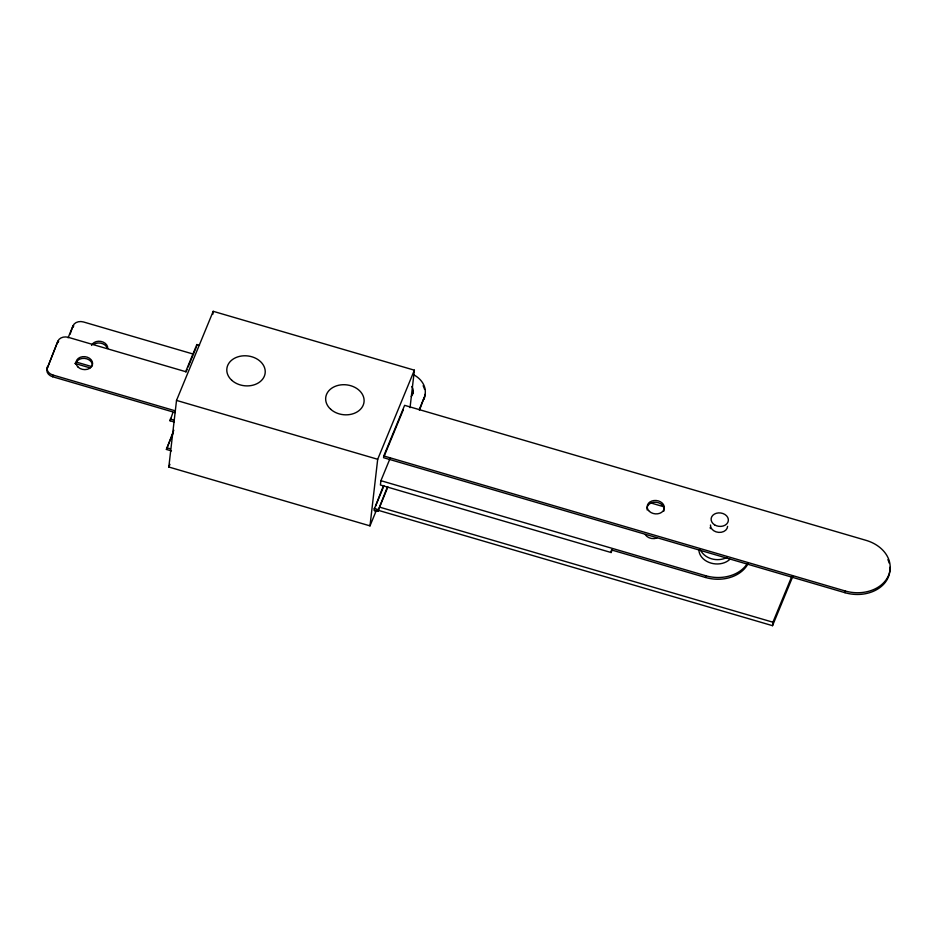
<?xml version="1.0" encoding="UTF-8"?>
<svg xmlns="http://www.w3.org/2000/svg" width="937" height="937" viewBox="0 0 937 937"><rect width="100%" height="100%" fill="white"/><g stroke="black" fill="none" stroke-linecap="round" stroke-linejoin="round"><path stroke-width="1.41" d="M175.172 412.596L52.636 376.744A8.316 6.477 6.6 0 1 47.225 368.346L57.93 341.103A8.316 6.477 6.6 0 1 68.342 337.343L185.678 371.673L196.852 344.547L199.487 345.308M52.636 376.744L52.835 375.011A8.316 6.477 6.6 0 1 47.424 366.625M47.225 368.346L57.93 341.103M70.099 334.169L73.063 325.725A8.316 6.477 6.6 0 1 83.475 321.965L193.537 354.163M171.471 450.908L166.399 449.42L173.79 430.235M174.106 421.966L170.042 420.783L172.947 412.467M376.662 509.669L369.998 525.868L168.812 467.013L176.519 400.415L213.203 311.318L414.377 370.185L410.043 407.665M196.641 346.268L196.852 344.547M212.863 314.211L213.203 311.318M369.998 525.868L377.693 459.282L414.377 370.185M383.526 485.553L373.91 510.138L377.869 511.297L387.859 487.006M390.237 458.041L380.914 480.693L380.41 485.015L611.123 552.525L612.224 549.855M383.772 455.956L845.197 590.978A34.657 26.974 6.6 0 0 888.581 575.306A34.657 26.974 6.6 0 0 866.034 540.344L404.62 405.334L383.772 455.956L383.573 457.689L844.998 592.699A34.657 26.974 6.6 0 0 889.916 567.33M377.869 511.297L387.508 486.631M419.518 410.101L424.168 397.581A24.948 19.419 6.6 0 0 414.213 375.046M611.123 552.525L611.428 549.925L705.549 577.473A34.657 26.974 6.6 0 0 748.347 563.114M705.549 577.473L705.76 575.74A34.657 26.974 6.6 0 0 747.094 563.922M374.964 511.614L377.775 510.173L772.533 625.682L772.931 622.215L791.578 576.923M844.998 592.699L845.197 590.978M68.085 337.812L73.063 325.725M186.006 372.118L187.072 369.529M188.138 366.941L196.114 347.568M170.042 420.783L171.131 418.148M166.399 449.42L173.04 433.304M168.812 467.013L169.925 464.307M384.123 456.354L403.32 409.727M375.573 506.109L383.877 485.94M419.167 409.727L424.168 397.581M772.533 625.682L792.819 576.384M727.077 557.374C718.211 562.095 705.256 559.377 700.489 550.113M649.587 502.583L663.583 506.683M76.342 362.08L91.709 366.578M74.749 363.404L90.104 367.89M176.519 400.415L377.693 459.282M52.835 375.011L175.371 410.863M170.241 419.05L174.305 420.244M380.914 480.693L705.76 575.74M379.579 507.128L772.931 622.215M166.599 447.687L170.405 448.8M374.109 508.404L378.068 509.564M710.422 528.585A8.667 6.746 6.6 0 1 710.211 527.402M729.9 559.272A17.323 13.481 6.6 0 1 710.82 563.043A17.323 13.481 6.6 0 1 698.897 549.972M72.863 327.446A8.316 6.477 6.6 0 1 73.777 325.959M423.126 385.751A24.948 19.419 6.6 0 1 424.578 389.417M425.093 394.43A24.948 19.419 6.6 0 1 423.969 399.314M412.795 390.764A12.895 10.038 6.6 0 1 413.088 393.399M411.847 386.524A12.895 10.038 6.6 0 1 411.273 396.538M656.849 538.049A8.597 6.688 6.6 0 1 645.288 534.664M91.545 345.425A8.316 6.477 6.6 0 1 100.891 341.408A8.316 6.477 6.6 0 1 107.743 348.4M887.913 559.635A34.657 26.974 6.6 0 1 889.166 563.09M647.186 509.974A8.597 6.688 6.6 0 1 655.935 502.232A8.597 6.688 6.6 0 1 663.736 511.297M727.604 526.383A8.597 6.688 6.6 0 1 718.656 532.38A8.597 6.688 6.6 0 1 710.469 525.013M57.731 342.837A8.316 6.477 6.6 0 1 58.644 341.337M75.827 364.188A8.316 6.477 6.6 0 1 84.494 358.379A8.316 6.477 6.6 0 1 92.412 365.512M93.653 344.429A8.316 6.477 6.6 0 1 107.345 348.435M714.544 524.814A8.667 6.746 6.6 0 0 728.318 520.843A8.667 6.746 6.6 0 0 716.348 513.277A8.667 6.746 6.6 0 0 714.544 524.814M330.702 409.282A19.267 14.992 6.6 0 0 363.216 405.135A19.267 14.992 6.6 0 0 340.74 384.896A19.267 14.992 6.6 0 0 330.702 409.282M231.826 380.34A19.267 14.992 6.6 0 0 264.339 376.205A19.267 14.992 6.6 0 0 241.863 355.966A19.267 14.992 6.6 0 0 231.826 380.34M649.435 511.426A8.597 6.688 6.6 0 0 663.935 509.576A8.597 6.688 6.6 0 0 653.909 500.545A8.597 6.688 6.6 0 0 649.435 511.426M78.204 367.222A8.316 6.477 6.6 0 0 92.236 365.43A8.316 6.477 6.6 0 0 82.526 356.704A8.316 6.477 6.6 0 0 78.204 367.222"/></g></svg>
